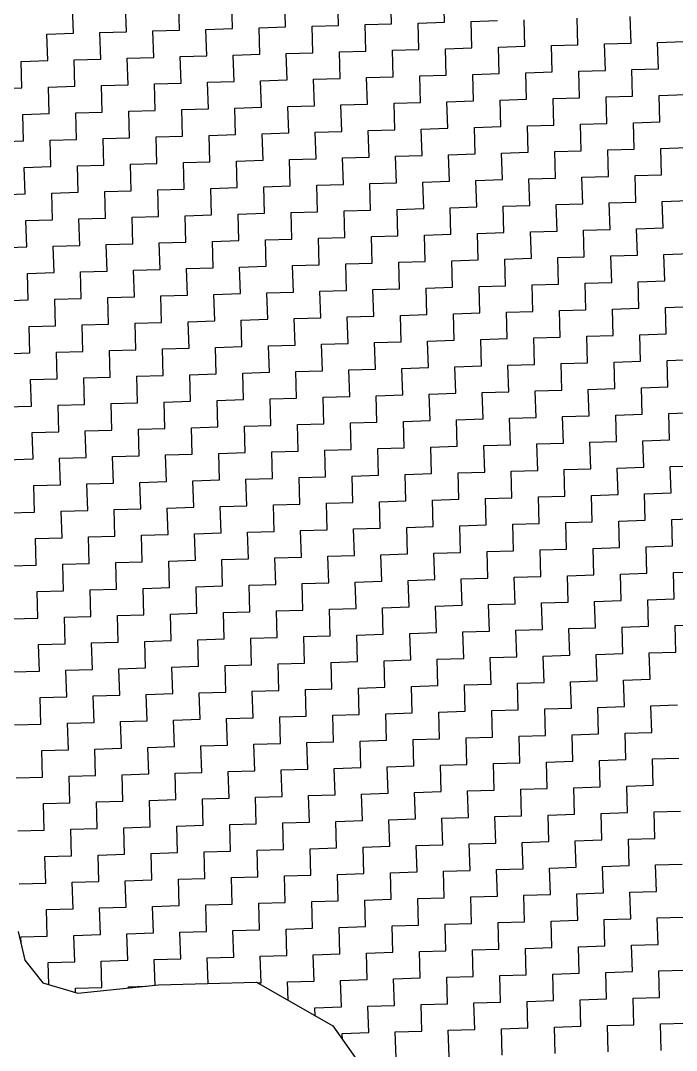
# Model space of a CAD drawing. Header units: metres. Extents: x 289662 to 290738, y 2016260 to 2018343.
# Drawn here: x 289812.1 to 289904.2, y 2016462.6 to 2016607.2 of the extents above; entities that cross this region are included whole.
import ezdxf

# ---------------------------------------------------------------- set-up
doc = ezdxf.new("R2010")
doc.units = ezdxf.units.M
doc.layers.add('POLY_HATCH', color=12, linetype='Continuous')

msp = doc.modelspace()

# ---------------------------------------------------------------- linework, layer by layer
at = {"layer": 'POLY_HATCH', "linetype": 'Continuous'}
for p, q in [((289841.86, 2016606.07), (289841.74, 2016609.8)), ((289849.3, 2016606.3), (289849.19, 2016610.02)), ((289856.75, 2016606.52), (289856.64, 2016610.24)), ((289864.19, 2016606.74), (289864.08, 2016610.46)), ((289871.64, 2016606.96), (289871.53, 2016610.69)), ((289819.52, 2016605.4), (289819.41, 2016609.13)), ((289826.97, 2016605.63), (289826.85, 2016609.35)), ((289834.41, 2016605.85), (289834.3, 2016609.57)), ((289867.91, 2016606.85), (289871.64, 2016606.96)), ((289868.03, 2016603.13), (289867.91, 2016606.85)), ((289875.36, 2016607.08), (289879.08, 2016607.19)), ((289875.47, 2016603.35), (289875.36, 2016607.08)), ((289882.92, 2016603.58), (289882.81, 2016607.3)), ((289890.36, 2016603.8), (289890.25, 2016607.52)), ((289897.81, 2016604.02), (289897.7, 2016607.75)), ((289815.8, 2016605.29), (289819.52, 2016605.4)), ((289823.24, 2016605.52), (289826.97, 2016605.63)), ((289823.35, 2016601.79), (289823.24, 2016605.52)), ((289830.69, 2016605.74), (289834.41, 2016605.85)), ((289830.8, 2016602.02), (289830.69, 2016605.74)), ((289838.13, 2016605.96), (289841.86, 2016606.07)), ((289838.24, 2016602.24), (289838.13, 2016605.96)), ((289845.58, 2016606.18), (289849.3, 2016606.3)), ((289845.69, 2016602.46), (289845.58, 2016606.18)), ((289853.02, 2016606.41), (289856.75, 2016606.52)), ((289853.14, 2016602.68), (289853.02, 2016606.41)), ((289860.47, 2016606.63), (289864.19, 2016606.74)), ((289860.58, 2016602.91), (289860.47, 2016606.63)), ((289815.91, 2016601.57), (289815.8, 2016605.29)), ((289894.08, 2016603.91), (289897.81, 2016604.02)), ((289901.53, 2016604.13), (289905.25, 2016604.25)), ((289901.64, 2016600.41), (289901.53, 2016604.13)), ((289849.41, 2016602.57), (289853.14, 2016602.68)), ((289849.52, 2016598.85), (289849.41, 2016602.57)), ((289856.86, 2016602.8), (289860.58, 2016602.91)), ((289856.97, 2016599.07), (289856.86, 2016602.8)), ((289864.3, 2016603.02), (289868.03, 2016603.13)), ((289864.41, 2016599.3), (289864.3, 2016603.02)), ((289871.75, 2016603.24), (289875.47, 2016603.35)), ((289871.86, 2016599.52), (289871.75, 2016603.24)), ((289879.19, 2016603.47), (289882.92, 2016603.58)), ((289879.31, 2016599.74), (289879.19, 2016603.47)), ((289886.64, 2016603.69), (289890.36, 2016603.8)), ((289886.75, 2016599.97), (289886.64, 2016603.69)), ((289894.2, 2016600.19), (289894.08, 2016603.91)), ((289812.19, 2016601.46), (289815.91, 2016601.57)), ((289812.3, 2016597.74), (289812.19, 2016601.46)), ((289819.63, 2016601.68), (289823.35, 2016601.79)), ((289819.74, 2016597.96), (289819.63, 2016601.68)), ((289827.08, 2016601.9), (289830.8, 2016602.02)), ((289827.19, 2016598.18), (289827.08, 2016601.9)), ((289834.52, 2016602.13), (289838.24, 2016602.24)), ((289834.63, 2016598.4), (289834.52, 2016602.13)), ((289841.97, 2016602.35), (289845.69, 2016602.46)), ((289842.08, 2016598.63), (289841.97, 2016602.35)), ((289875.58, 2016599.63), (289879.31, 2016599.74)), ((289875.69, 2016595.91), (289875.58, 2016599.63)), ((289883.03, 2016599.85), (289886.75, 2016599.97)), ((289883.14, 2016596.13), (289883.03, 2016599.85)), ((289890.47, 2016600.08), (289894.2, 2016600.19)), ((289890.59, 2016596.35), (289890.47, 2016600.08)), ((289897.92, 2016600.3), (289901.64, 2016600.41)), ((289898.03, 2016596.58), (289897.92, 2016600.3)), ((289823.47, 2016598.07), (289827.19, 2016598.18)), ((289830.91, 2016598.29), (289834.63, 2016598.4)), ((289831.02, 2016594.57), (289830.91, 2016598.29)), ((289838.36, 2016598.52), (289842.08, 2016598.63)), ((289838.47, 2016594.79), (289838.36, 2016598.52)), ((289845.8, 2016598.74), (289849.52, 2016598.85)), ((289845.91, 2016595.02), (289845.8, 2016598.74)), ((289853.25, 2016598.96), (289856.97, 2016599.07)), ((289853.36, 2016595.24), (289853.25, 2016598.96)), ((289860.69, 2016599.19), (289864.41, 2016599.3)), ((289860.8, 2016595.46), (289860.69, 2016599.19)), ((289868.14, 2016599.41), (289871.86, 2016599.52)), ((289868.25, 2016595.69), (289868.14, 2016599.41)), ((289808.57, 2016597.62), (289812.3, 2016597.74)), ((289816.02, 2016597.85), (289819.74, 2016597.96)), ((289816.13, 2016594.12), (289816.02, 2016597.85)), ((289823.58, 2016594.35), (289823.47, 2016598.07)), ((289901.75, 2016596.69), (289905.48, 2016596.8)), ((289857.08, 2016595.35), (289860.8, 2016595.46)), ((289857.19, 2016591.63), (289857.08, 2016595.35)), ((289864.53, 2016595.57), (289868.25, 2016595.69)), ((289864.64, 2016591.85), (289864.53, 2016595.57)), ((289871.97, 2016595.8), (289875.69, 2016595.91)), ((289872.08, 2016592.07), (289871.97, 2016595.8)), ((289879.42, 2016596.02), (289883.14, 2016596.13)), ((289879.53, 2016592.3), (289879.42, 2016596.02)), ((289886.86, 2016596.24), (289890.59, 2016596.35)), ((289886.97, 2016592.52), (289886.86, 2016596.24)), ((289894.31, 2016596.47), (289898.03, 2016596.58)), ((289894.42, 2016592.74), (289894.31, 2016596.47)), ((289901.86, 2016592.97), (289901.75, 2016596.69)), ((289812.41, 2016594.01), (289816.13, 2016594.12)), ((289812.52, 2016590.29), (289812.41, 2016594.01)), ((289819.85, 2016594.24), (289823.58, 2016594.35)), ((289819.97, 2016590.51), (289819.85, 2016594.24)), ((289827.3, 2016594.46), (289831.02, 2016594.57)), ((289827.41, 2016590.74), (289827.3, 2016594.46)), ((289834.74, 2016594.68), (289838.47, 2016594.79)), ((289834.86, 2016590.96), (289834.74, 2016594.68)), ((289842.19, 2016594.91), (289845.91, 2016595.02)), ((289842.3, 2016591.18), (289842.19, 2016594.91)), ((289849.64, 2016595.13), (289853.36, 2016595.24)), ((289849.75, 2016591.41), (289849.64, 2016595.13)), ((289883.25, 2016592.41), (289886.97, 2016592.52)), ((289883.36, 2016588.69), (289883.25, 2016592.41)), ((289890.7, 2016592.63), (289894.42, 2016592.74)), ((289890.81, 2016588.91), (289890.7, 2016592.63)), ((289898.14, 2016592.85), (289901.86, 2016592.97)), ((289898.25, 2016589.13), (289898.14, 2016592.85)), ((289831.13, 2016590.85), (289834.86, 2016590.96)), ((289838.58, 2016591.07), (289842.3, 2016591.18)), ((289838.69, 2016587.35), (289838.58, 2016591.07)), ((289846.02, 2016591.29), (289849.75, 2016591.41)), ((289846.14, 2016587.57), (289846.02, 2016591.29)), ((289853.47, 2016591.52), (289857.19, 2016591.63)), ((289853.58, 2016587.79), (289853.47, 2016591.52)), ((289860.92, 2016591.74), (289864.64, 2016591.85)), ((289861.03, 2016588.02), (289860.92, 2016591.74)), ((289868.36, 2016591.96), (289872.08, 2016592.07)), ((289868.47, 2016588.24), (289868.36, 2016591.96)), ((289875.81, 2016592.19), (289879.53, 2016592.3)), ((289875.92, 2016588.46), (289875.81, 2016592.19)), ((289808.8, 2016590.18), (289812.52, 2016590.29)), ((289816.24, 2016590.4), (289819.97, 2016590.51)), ((289816.35, 2016586.68), (289816.24, 2016590.4)), ((289823.69, 2016590.63), (289827.41, 2016590.74)), ((289823.8, 2016586.9), (289823.69, 2016590.63)), ((289831.25, 2016587.13), (289831.13, 2016590.85)), ((289857.3, 2016587.91), (289861.03, 2016588.02)), ((289864.75, 2016588.13), (289868.47, 2016588.24)), ((289864.86, 2016584.41), (289864.75, 2016588.13)), ((289872.19, 2016588.35), (289875.92, 2016588.46)), ((289872.31, 2016584.63), (289872.19, 2016588.35)), ((289879.64, 2016588.57), (289883.36, 2016588.69)), ((289879.75, 2016584.85), (289879.64, 2016588.57)), ((289887.09, 2016588.8), (289890.81, 2016588.91)), ((289887.2, 2016585.07), (289887.09, 2016588.8)), ((289894.53, 2016589.02), (289898.25, 2016589.13)), ((289894.64, 2016585.3), (289894.53, 2016589.02)), ((289901.98, 2016589.24), (289905.7, 2016589.35)), ((289902.09, 2016585.52), (289901.98, 2016589.24)), ((289812.63, 2016586.57), (289816.35, 2016586.68)), ((289812.74, 2016582.85), (289812.63, 2016586.57)), ((289820.08, 2016586.79), (289823.8, 2016586.9)), ((289820.19, 2016583.07), (289820.08, 2016586.79)), ((289827.52, 2016587.01), (289831.25, 2016587.13)), ((289827.63, 2016583.29), (289827.52, 2016587.01)), ((289834.97, 2016587.24), (289838.69, 2016587.35)), ((289835.08, 2016583.51), (289834.97, 2016587.24)), ((289842.41, 2016587.46), (289846.14, 2016587.57)), ((289842.52, 2016583.74), (289842.41, 2016587.46)), ((289849.86, 2016587.68), (289853.58, 2016587.79)), ((289849.97, 2016583.96), (289849.86, 2016587.68)), ((289857.42, 2016584.18), (289857.3, 2016587.91)), ((289890.92, 2016585.19), (289894.64, 2016585.3)), ((289891.03, 2016581.46), (289890.92, 2016585.19)), ((289898.37, 2016585.41), (289902.09, 2016585.52)), ((289898.48, 2016581.69), (289898.37, 2016585.41)), ((289838.8, 2016583.63), (289842.52, 2016583.74)), ((289846.25, 2016583.85), (289849.97, 2016583.96)), ((289846.36, 2016580.13), (289846.25, 2016583.85)), ((289853.69, 2016584.07), (289857.42, 2016584.18)), ((289853.8, 2016580.35), (289853.69, 2016584.07)), ((289861.14, 2016584.29), (289864.86, 2016584.41)), ((289861.25, 2016580.57), (289861.14, 2016584.29)), ((289868.58, 2016584.52), (289872.31, 2016584.63)), ((289868.7, 2016580.79), (289868.58, 2016584.52)), ((289876.03, 2016584.74), (289879.75, 2016584.85)), ((289876.14, 2016581.02), (289876.03, 2016584.74)), ((289883.47, 2016584.96), (289887.2, 2016585.07)), ((289883.59, 2016581.24), (289883.47, 2016584.96)), ((289809.02, 2016582.73), (289812.74, 2016582.85)), ((289816.47, 2016582.96), (289820.19, 2016583.07)), ((289816.58, 2016579.23), (289816.47, 2016582.96)), ((289823.91, 2016583.18), (289827.63, 2016583.29)), ((289824.02, 2016579.46), (289823.91, 2016583.18)), ((289831.36, 2016583.4), (289835.08, 2016583.51)), ((289831.47, 2016579.68), (289831.36, 2016583.4)), ((289838.91, 2016579.9), (289838.8, 2016583.63)), ((289864.97, 2016580.68), (289868.7, 2016580.79)), ((289872.42, 2016580.91), (289876.14, 2016581.02)), ((289872.53, 2016577.18), (289872.42, 2016580.91)), ((289879.86, 2016581.13), (289883.59, 2016581.24)), ((289879.97, 2016577.41), (289879.86, 2016581.13)), ((289887.31, 2016581.35), (289891.03, 2016581.46)), ((289887.42, 2016577.63), (289887.31, 2016581.35)), ((289894.75, 2016581.58), (289898.48, 2016581.69)), ((289894.87, 2016577.85), (289894.75, 2016581.58)), ((289902.2, 2016581.8), (289905.92, 2016581.91)), ((289902.31, 2016578.08), (289902.2, 2016581.8)), ((289820.3, 2016579.35), (289824.02, 2016579.46)), ((289820.41, 2016575.62), (289820.3, 2016579.35)), ((289827.75, 2016579.57), (289831.47, 2016579.68)), ((289827.86, 2016575.85), (289827.75, 2016579.57)), ((289835.19, 2016579.79), (289838.91, 2016579.9)), ((289835.3, 2016576.07), (289835.19, 2016579.79)), ((289842.64, 2016580.01), (289846.36, 2016580.13)), ((289842.75, 2016576.29), (289842.64, 2016580.01)), ((289850.08, 2016580.24), (289853.8, 2016580.35)), ((289850.19, 2016576.51), (289850.08, 2016580.24)), ((289857.53, 2016580.46), (289861.25, 2016580.57)), ((289857.64, 2016576.74), (289857.53, 2016580.46)), ((289865.08, 2016576.96), (289864.97, 2016580.68)), ((289812.85, 2016579.12), (289816.58, 2016579.23)), ((289812.97, 2016575.4), (289812.85, 2016579.12)), ((289898.59, 2016577.96), (289902.31, 2016578.08)), ((289898.7, 2016574.24), (289898.59, 2016577.96)), ((289846.47, 2016576.4), (289850.19, 2016576.51)), ((289853.92, 2016576.63), (289857.64, 2016576.74)), ((289854.03, 2016572.9), (289853.92, 2016576.63)), ((289861.36, 2016576.85), (289865.08, 2016576.96)), ((289861.47, 2016573.13), (289861.36, 2016576.85)), ((289868.81, 2016577.07), (289872.53, 2016577.18)), ((289868.92, 2016573.35), (289868.81, 2016577.07)), ((289876.25, 2016577.29), (289879.97, 2016577.41)), ((289876.36, 2016573.57), (289876.25, 2016577.29)), ((289883.7, 2016577.52), (289887.42, 2016577.63)), ((289883.81, 2016573.8), (289883.7, 2016577.52)), ((289891.14, 2016577.74), (289894.87, 2016577.85)), ((289891.25, 2016574.02), (289891.14, 2016577.74)), ((289809.24, 2016575.29), (289812.97, 2016575.4)), ((289816.69, 2016575.51), (289820.41, 2016575.62)), ((289816.8, 2016571.79), (289816.69, 2016575.51)), ((289824.13, 2016575.73), (289827.86, 2016575.85)), ((289824.25, 2016572.01), (289824.13, 2016575.73)), ((289831.58, 2016575.96), (289835.3, 2016576.07)), ((289831.69, 2016572.23), (289831.58, 2016575.96)), ((289839.03, 2016576.18), (289842.75, 2016576.29)), ((289839.14, 2016572.46), (289839.03, 2016576.18)), ((289846.58, 2016572.68), (289846.47, 2016576.4)), ((289872.64, 2016573.46), (289876.36, 2016573.57)), ((289880.09, 2016573.68), (289883.81, 2016573.8)), ((289880.2, 2016569.96), (289880.09, 2016573.68)), ((289887.53, 2016573.91), (289891.25, 2016574.02)), ((289887.64, 2016570.18), (289887.53, 2016573.91)), ((289894.98, 2016574.13), (289898.7, 2016574.24)), ((289895.09, 2016570.41), (289894.98, 2016574.13)), ((289902.42, 2016574.35), (289906.14, 2016574.46)), ((289902.53, 2016570.63), (289902.42, 2016574.35)), ((289827.97, 2016572.12), (289831.69, 2016572.23)), ((289828.08, 2016568.4), (289827.97, 2016572.12)), ((289835.41, 2016572.35), (289839.14, 2016572.46)), ((289835.53, 2016568.62), (289835.41, 2016572.35)), ((289842.86, 2016572.57), (289846.58, 2016572.68)), ((289842.97, 2016568.85), (289842.86, 2016572.57)), ((289850.3, 2016572.79), (289854.03, 2016572.9)), ((289850.42, 2016569.07), (289850.3, 2016572.79)), ((289857.75, 2016573.01), (289861.47, 2016573.13)), ((289857.86, 2016569.29), (289857.75, 2016573.01)), ((289865.2, 2016573.24), (289868.92, 2016573.35)), ((289865.31, 2016569.52), (289865.2, 2016573.24)), ((289872.75, 2016569.74), (289872.64, 2016573.46)), ((289813.08, 2016571.68), (289816.8, 2016571.79)), ((289813.19, 2016567.95), (289813.08, 2016571.68)), ((289820.52, 2016571.9), (289824.25, 2016572.01)), ((289820.63, 2016568.18), (289820.52, 2016571.9)), ((289854.14, 2016569.18), (289857.86, 2016569.29)), ((289861.58, 2016569.4), (289865.31, 2016569.52)), ((289861.7, 2016565.68), (289861.58, 2016569.4)), ((289869.03, 2016569.63), (289872.75, 2016569.74)), ((289869.14, 2016565.9), (289869.03, 2016569.63)), ((289876.47, 2016569.85), (289880.2, 2016569.96)), ((289876.59, 2016566.13), (289876.47, 2016569.85)), ((289883.92, 2016570.07), (289887.64, 2016570.18)), ((289884.03, 2016566.35), (289883.92, 2016570.07)), ((289891.37, 2016570.3), (289895.09, 2016570.41)), ((289891.48, 2016566.57), (289891.37, 2016570.3)), ((289898.81, 2016570.52), (289902.53, 2016570.63)), ((289898.92, 2016566.8), (289898.81, 2016570.52)), ((289809.47, 2016567.84), (289813.19, 2016567.95)), ((289816.91, 2016568.07), (289820.63, 2016568.18)), ((289817.02, 2016564.34), (289816.91, 2016568.07)), ((289824.36, 2016568.29), (289828.08, 2016568.4)), ((289824.47, 2016564.57), (289824.36, 2016568.29)), ((289831.8, 2016568.51), (289835.53, 2016568.62)), ((289831.91, 2016564.79), (289831.8, 2016568.51)), ((289839.25, 2016568.73), (289842.97, 2016568.85)), ((289839.36, 2016565.01), (289839.25, 2016568.73)), ((289846.69, 2016568.96), (289850.42, 2016569.07)), ((289846.8, 2016565.24), (289846.69, 2016568.96)), ((289854.25, 2016565.46), (289854.14, 2016569.18)), ((289880.31, 2016566.24), (289884.03, 2016566.35)), ((289887.75, 2016566.46), (289891.48, 2016566.57)), ((289887.87, 2016562.74), (289887.75, 2016566.46)), ((289895.2, 2016566.68), (289898.92, 2016566.8)), ((289895.31, 2016562.96), (289895.2, 2016566.68)), ((289902.65, 2016566.91), (289906.37, 2016567.02)), ((289902.76, 2016563.18), (289902.65, 2016566.91)), ((289835.64, 2016564.9), (289839.36, 2016565.01)), ((289835.75, 2016561.18), (289835.64, 2016564.9)), ((289843.08, 2016565.12), (289846.8, 2016565.24)), ((289843.19, 2016561.4), (289843.08, 2016565.12)), ((289850.53, 2016565.35), (289854.25, 2016565.46)), ((289850.64, 2016561.62), (289850.53, 2016565.35)), ((289857.97, 2016565.57), (289861.7, 2016565.68)), ((289858.08, 2016561.85), (289857.97, 2016565.57)), ((289865.42, 2016565.79), (289869.14, 2016565.9)), ((289865.53, 2016562.07), (289865.42, 2016565.79)), ((289872.86, 2016566.02), (289876.59, 2016566.13)), ((289872.98, 2016562.29), (289872.86, 2016566.02)), ((289880.42, 2016562.52), (289880.31, 2016566.24)), ((289813.3, 2016564.23), (289817.02, 2016564.34)), ((289813.41, 2016560.51), (289813.3, 2016564.23)), ((289820.75, 2016564.45), (289824.47, 2016564.57)), ((289820.86, 2016560.73), (289820.75, 2016564.45)), ((289828.19, 2016564.68), (289831.91, 2016564.79)), ((289828.3, 2016560.95), (289828.19, 2016564.68)), ((289861.81, 2016561.96), (289865.53, 2016562.07)), ((289869.25, 2016562.18), (289872.98, 2016562.29)), ((289869.36, 2016558.46), (289869.25, 2016562.18)), ((289876.7, 2016562.4), (289880.42, 2016562.52)), ((289876.81, 2016558.68), (289876.7, 2016562.4)), ((289884.14, 2016562.63), (289887.87, 2016562.74)), ((289884.25, 2016558.9), (289884.14, 2016562.63)), ((289891.59, 2016562.85), (289895.31, 2016562.96)), ((289891.7, 2016559.13), (289891.59, 2016562.85)), ((289899.03, 2016563.07), (289902.76, 2016563.18)), ((289899.15, 2016559.35), (289899.03, 2016563.07)), ((289817.13, 2016560.62), (289820.86, 2016560.73)), ((289817.25, 2016556.9), (289817.13, 2016560.62)), ((289824.58, 2016560.84), (289828.3, 2016560.95)), ((289824.69, 2016557.12), (289824.58, 2016560.84)), ((289832.03, 2016561.07), (289835.75, 2016561.18)), ((289832.14, 2016557.34), (289832.03, 2016561.07)), ((289839.47, 2016561.29), (289843.19, 2016561.4)), ((289839.58, 2016557.57), (289839.47, 2016561.29)), ((289846.92, 2016561.51), (289850.64, 2016561.62)), ((289847.03, 2016557.79), (289846.92, 2016561.51)), ((289854.36, 2016561.74), (289858.08, 2016561.85)), ((289854.47, 2016558.01), (289854.36, 2016561.74)), ((289861.92, 2016558.24), (289861.81, 2016561.96)), ((289809.69, 2016560.4), (289813.41, 2016560.51)), ((289887.98, 2016559.02), (289891.7, 2016559.13)), ((289895.42, 2016559.24), (289899.15, 2016559.35)), ((289895.53, 2016555.52), (289895.42, 2016559.24)), ((289902.87, 2016559.46), (289906.59, 2016559.57)), ((289902.98, 2016555.74), (289902.87, 2016559.46)), ((289843.31, 2016557.68), (289847.03, 2016557.79)), ((289843.42, 2016553.96), (289843.31, 2016557.68)), ((289850.75, 2016557.9), (289854.47, 2016558.01)), ((289850.86, 2016554.18), (289850.75, 2016557.9)), ((289858.2, 2016558.12), (289861.92, 2016558.24)), ((289858.31, 2016554.4), (289858.2, 2016558.12)), ((289865.64, 2016558.35), (289869.36, 2016558.46)), ((289865.75, 2016554.62), (289865.64, 2016558.35)), ((289873.09, 2016558.57), (289876.81, 2016558.68)), ((289873.2, 2016554.85), (289873.09, 2016558.57)), ((289880.53, 2016558.79), (289884.25, 2016558.9)), ((289880.64, 2016555.07), (289880.53, 2016558.79)), ((289888.09, 2016555.29), (289887.98, 2016559.02)), ((289813.52, 2016556.79), (289817.25, 2016556.9)), ((289813.64, 2016553.06), (289813.52, 2016556.79)), ((289820.97, 2016557.01), (289824.69, 2016557.12)), ((289821.08, 2016553.29), (289820.97, 2016557.01)), ((289828.41, 2016557.23), (289832.14, 2016557.34)), ((289828.53, 2016553.51), (289828.41, 2016557.23)), ((289835.86, 2016557.46), (289839.58, 2016557.57)), ((289835.97, 2016553.73), (289835.86, 2016557.46)), ((289869.48, 2016554.74), (289873.2, 2016554.85)), ((289876.92, 2016554.96), (289880.64, 2016555.07)), ((289877.03, 2016551.24), (289876.92, 2016554.96)), ((289884.37, 2016555.18), (289888.09, 2016555.29)), ((289884.48, 2016551.46), (289884.37, 2016555.18)), ((289891.81, 2016555.4), (289895.53, 2016555.52)), ((289891.92, 2016551.68), (289891.81, 2016555.4)), ((289899.26, 2016555.63), (289902.98, 2016555.74)), ((289899.37, 2016551.91), (289899.26, 2016555.63)), ((289824.8, 2016553.4), (289828.53, 2016553.51)), ((289824.91, 2016549.68), (289824.8, 2016553.4)), ((289832.25, 2016553.62), (289835.97, 2016553.73)), ((289832.36, 2016549.9), (289832.25, 2016553.62)), ((289839.69, 2016553.84), (289843.42, 2016553.96)), ((289839.81, 2016550.12), (289839.69, 2016553.84)), ((289847.14, 2016554.07), (289850.86, 2016554.18)), ((289847.25, 2016550.34), (289847.14, 2016554.07)), ((289854.58, 2016554.29), (289858.31, 2016554.4)), ((289854.7, 2016550.57), (289854.58, 2016554.29)), ((289862.03, 2016554.51), (289865.75, 2016554.62)), ((289862.14, 2016550.79), (289862.03, 2016554.51)), ((289869.59, 2016551.01), (289869.48, 2016554.74)), ((289809.91, 2016552.95), (289813.64, 2016553.06)), ((289817.36, 2016553.18), (289821.08, 2016553.29)), ((289817.47, 2016549.45), (289817.36, 2016553.18)), ((289895.65, 2016551.79), (289899.37, 2016551.91)), ((289903.09, 2016552.02), (289906.81, 2016552.13)), ((289903.2, 2016548.29), (289903.09, 2016552.02)), ((289850.97, 2016550.46), (289854.7, 2016550.57)), ((289851.08, 2016546.73), (289850.97, 2016550.46)), ((289858.42, 2016550.68), (289862.14, 2016550.79)), ((289858.53, 2016546.96), (289858.42, 2016550.68)), ((289865.86, 2016550.9), (289869.59, 2016551.01)), ((289865.98, 2016547.18), (289865.86, 2016550.9)), ((289873.31, 2016551.12), (289877.03, 2016551.24)), ((289873.42, 2016547.4), (289873.31, 2016551.12)), ((289880.75, 2016551.35), (289884.48, 2016551.46)), ((289880.87, 2016547.62), (289880.75, 2016551.35)), ((289888.2, 2016551.57), (289891.92, 2016551.68)), ((289888.31, 2016547.85), (289888.2, 2016551.57)), ((289895.76, 2016548.07), (289895.65, 2016551.79)), ((289813.75, 2016549.34), (289817.47, 2016549.45)), ((289813.86, 2016545.62), (289813.75, 2016549.34)), ((289821.19, 2016549.56), (289824.91, 2016549.68)), ((289821.3, 2016545.84), (289821.19, 2016549.56)), ((289828.64, 2016549.79), (289832.36, 2016549.9)), ((289828.75, 2016546.06), (289828.64, 2016549.79)), ((289836.08, 2016550.01), (289839.81, 2016550.12)), ((289836.19, 2016546.29), (289836.08, 2016550.01)), ((289843.53, 2016550.23), (289847.25, 2016550.34)), ((289843.64, 2016546.51), (289843.53, 2016550.23)), ((289877.14, 2016547.51), (289880.87, 2016547.62)), ((289884.59, 2016547.74), (289888.31, 2016547.85)), ((289884.7, 2016544.01), (289884.59, 2016547.74)), ((289892.03, 2016547.96), (289895.76, 2016548.07)), ((289892.15, 2016544.24), (289892.03, 2016547.96)), ((289899.48, 2016548.18), (289903.2, 2016548.29)), ((289899.59, 2016544.46), (289899.48, 2016548.18)), ((289832.47, 2016546.18), (289836.19, 2016546.29)), ((289832.58, 2016542.45), (289832.47, 2016546.18)), ((289839.92, 2016546.4), (289843.64, 2016546.51)), ((289840.03, 2016542.68), (289839.92, 2016546.4)), ((289847.36, 2016546.62), (289851.08, 2016546.73)), ((289847.47, 2016542.9), (289847.36, 2016546.62)), ((289854.81, 2016546.84), (289858.53, 2016546.96)), ((289854.92, 2016543.12), (289854.81, 2016546.84)), ((289862.25, 2016547.07), (289865.98, 2016547.18)), ((289862.36, 2016543.34), (289862.25, 2016547.07)), ((289869.7, 2016547.29), (289873.42, 2016547.4)), ((289869.81, 2016543.57), (289869.7, 2016547.29)), ((289877.26, 2016543.79), (289877.14, 2016547.51)), ((289810.14, 2016545.51), (289813.86, 2016545.62)), ((289817.58, 2016545.73), (289821.3, 2016545.84)), ((289817.69, 2016542.01), (289817.58, 2016545.73)), ((289825.03, 2016545.95), (289828.75, 2016546.06)), ((289825.14, 2016542.23), (289825.03, 2016545.95)), ((289903.31, 2016544.57), (289907.04, 2016544.68)), ((289858.64, 2016543.23), (289862.36, 2016543.34)), ((289858.75, 2016539.51), (289858.64, 2016543.23)), ((289866.09, 2016543.46), (289869.81, 2016543.57)), ((289866.2, 2016539.73), (289866.09, 2016543.46)), ((289873.53, 2016543.68), (289877.26, 2016543.79)), ((289873.64, 2016539.96), (289873.53, 2016543.68)), ((289880.98, 2016543.9), (289884.7, 2016544.01)), ((289881.09, 2016540.18), (289880.98, 2016543.9)), ((289888.42, 2016544.13), (289892.15, 2016544.24)), ((289888.53, 2016540.4), (289888.42, 2016544.13)), ((289895.87, 2016544.35), (289899.59, 2016544.46)), ((289895.98, 2016540.63), (289895.87, 2016544.35)), ((289903.43, 2016540.85), (289903.31, 2016544.57)), ((289813.97, 2016541.9), (289817.69, 2016542.01)), ((289814.08, 2016538.17), (289813.97, 2016541.9)), ((289821.41, 2016542.12), (289825.14, 2016542.23)), ((289821.53, 2016538.4), (289821.41, 2016542.12)), ((289828.86, 2016542.34), (289832.58, 2016542.45)), ((289828.97, 2016538.62), (289828.86, 2016542.34)), ((289836.31, 2016542.56), (289840.03, 2016542.68)), ((289836.42, 2016538.84), (289836.31, 2016542.56)), ((289843.75, 2016542.79), (289847.47, 2016542.9)), ((289843.86, 2016539.06), (289843.75, 2016542.79)), ((289851.2, 2016543.01), (289854.92, 2016543.12)), ((289851.31, 2016539.29), (289851.2, 2016543.01)), ((289884.81, 2016540.29), (289888.53, 2016540.4)), ((289884.92, 2016536.57), (289884.81, 2016540.29)), ((289892.26, 2016540.51), (289895.98, 2016540.63)), ((289892.37, 2016536.79), (289892.26, 2016540.51)), ((289899.7, 2016540.74), (289903.43, 2016540.85)), ((289899.81, 2016537.01), (289899.7, 2016540.74)), ((289832.69, 2016538.73), (289836.42, 2016538.84)), ((289840.14, 2016538.95), (289843.86, 2016539.06)), ((289840.25, 2016535.23), (289840.14, 2016538.95)), ((289847.59, 2016539.18), (289851.31, 2016539.29)), ((289847.7, 2016535.45), (289847.59, 2016539.18)), ((289855.03, 2016539.4), (289858.75, 2016539.51)), ((289855.14, 2016535.68), (289855.03, 2016539.4)), ((289862.48, 2016539.62), (289866.2, 2016539.73)), ((289862.59, 2016535.9), (289862.48, 2016539.62)), ((289869.92, 2016539.85), (289873.64, 2016539.96)), ((289870.03, 2016536.12), (289869.92, 2016539.85)), ((289877.37, 2016540.07), (289881.09, 2016540.18)), ((289877.48, 2016536.35), (289877.37, 2016540.07)), ((289810.36, 2016538.06), (289814.08, 2016538.17)), ((289817.8, 2016538.28), (289821.53, 2016538.4)), ((289817.92, 2016534.56), (289817.8, 2016538.28)), ((289825.25, 2016538.51), (289828.97, 2016538.62)), ((289825.36, 2016534.78), (289825.25, 2016538.51)), ((289832.81, 2016535.01), (289832.69, 2016538.73)), ((289866.31, 2016536.01), (289870.03, 2016536.12)), ((289866.42, 2016532.29), (289866.31, 2016536.01)), ((289873.76, 2016536.23), (289877.48, 2016536.35)), ((289873.87, 2016532.51), (289873.76, 2016536.23)), ((289881.2, 2016536.46), (289884.92, 2016536.57)), ((289881.31, 2016532.73), (289881.2, 2016536.46)), ((289888.65, 2016536.68), (289892.37, 2016536.79)), ((289888.76, 2016532.96), (289888.65, 2016536.68)), ((289896.09, 2016536.9), (289899.81, 2016537.01)), ((289896.2, 2016533.18), (289896.09, 2016536.9)), ((289903.54, 2016537.13), (289907.26, 2016537.24)), ((289903.65, 2016533.4), (289903.54, 2016537.13)), ((289814.19, 2016534.45), (289817.92, 2016534.56)), ((289821.64, 2016534.67), (289825.36, 2016534.78)), ((289821.75, 2016530.95), (289821.64, 2016534.67)), ((289829.08, 2016534.9), (289832.81, 2016535.01)), ((289829.19, 2016531.17), (289829.08, 2016534.9)), ((289836.53, 2016535.12), (289840.25, 2016535.23)), ((289836.64, 2016531.4), (289836.53, 2016535.12)), ((289843.97, 2016535.34), (289847.7, 2016535.45)), ((289844.09, 2016531.62), (289843.97, 2016535.34)), ((289851.42, 2016535.57), (289855.14, 2016535.68)), ((289851.53, 2016531.84), (289851.42, 2016535.57)), ((289858.86, 2016535.79), (289862.59, 2016535.9)), ((289858.98, 2016532.07), (289858.86, 2016535.79)), ((289814.3, 2016530.73), (289814.19, 2016534.45)), ((289892.48, 2016533.07), (289896.2, 2016533.18)), ((289892.59, 2016529.35), (289892.48, 2016533.07)), ((289899.93, 2016533.29), (289903.65, 2016533.4)), ((289900.04, 2016529.57), (289899.93, 2016533.29)), ((289840.36, 2016531.51), (289844.09, 2016531.62)), ((289847.81, 2016531.73), (289851.53, 2016531.84)), ((289847.92, 2016528.01), (289847.81, 2016531.73)), ((289855.25, 2016531.95), (289858.98, 2016532.07)), ((289855.36, 2016528.23), (289855.25, 2016531.95)), ((289862.7, 2016532.18), (289866.42, 2016532.29)), ((289862.81, 2016528.45), (289862.7, 2016532.18)), ((289870.14, 2016532.4), (289873.87, 2016532.51)), ((289870.26, 2016528.68), (289870.14, 2016532.4)), ((289877.59, 2016532.62), (289881.31, 2016532.73)), ((289877.7, 2016528.9), (289877.59, 2016532.62)), ((289885.03, 2016532.85), (289888.76, 2016532.96)), ((289885.15, 2016529.12), (289885.03, 2016532.85)), ((289810.58, 2016530.62), (289814.3, 2016530.73)), ((289818.03, 2016530.84), (289821.75, 2016530.95)), ((289818.14, 2016527.12), (289818.03, 2016530.84)), ((289825.47, 2016531.06), (289829.19, 2016531.17)), ((289825.58, 2016527.34), (289825.47, 2016531.06)), ((289832.92, 2016531.28), (289836.64, 2016531.4)), ((289833.03, 2016527.56), (289832.92, 2016531.28)), ((289840.47, 2016527.79), (289840.36, 2016531.51)), ((289873.98, 2016528.79), (289877.7, 2016528.9)), ((289874.09, 2016525.07), (289873.98, 2016528.79)), ((289881.42, 2016529.01), (289885.15, 2016529.12)), ((289881.54, 2016525.29), (289881.42, 2016529.01)), ((289888.87, 2016529.23), (289892.59, 2016529.35)), ((289888.98, 2016525.51), (289888.87, 2016529.23)), ((289896.31, 2016529.46), (289900.04, 2016529.57)), ((289896.43, 2016525.73), (289896.31, 2016529.46)), ((289903.76, 2016529.68), (289907.48, 2016529.79)), ((289903.87, 2016525.96), (289903.76, 2016529.68)), ((289821.86, 2016527.23), (289825.58, 2016527.34)), ((289829.31, 2016527.45), (289833.03, 2016527.56)), ((289829.42, 2016523.73), (289829.31, 2016527.45)), ((289836.75, 2016527.67), (289840.47, 2016527.79)), ((289836.86, 2016523.95), (289836.75, 2016527.67)), ((289844.2, 2016527.9), (289847.92, 2016528.01)), ((289844.31, 2016524.17), (289844.2, 2016527.9)), ((289851.64, 2016528.12), (289855.36, 2016528.23)), ((289851.75, 2016524.4), (289851.64, 2016528.12)), ((289859.09, 2016528.34), (289862.81, 2016528.45)), ((289859.2, 2016524.62), (289859.09, 2016528.34)), ((289866.53, 2016528.57), (289870.26, 2016528.68)), ((289866.64, 2016524.84), (289866.53, 2016528.57)), ((289814.42, 2016527), (289818.14, 2016527.12)), ((289814.53, 2016523.28), (289814.42, 2016527)), ((289821.97, 2016523.51), (289821.86, 2016527.23)), ((289900.15, 2016525.85), (289903.87, 2016525.96)), ((289900.26, 2016522.12), (289900.15, 2016525.85)), ((289848.03, 2016524.29), (289851.75, 2016524.4)), ((289855.48, 2016524.51), (289859.2, 2016524.62)), ((289855.59, 2016520.79), (289855.48, 2016524.51)), ((289862.92, 2016524.73), (289866.64, 2016524.84)), ((289863.03, 2016521.01), (289862.92, 2016524.73)), ((289870.37, 2016524.95), (289874.09, 2016525.07)), ((289870.48, 2016521.23), (289870.37, 2016524.95)), ((289877.81, 2016525.18), (289881.54, 2016525.29)), ((289877.92, 2016521.45), (289877.81, 2016525.18)), ((289885.26, 2016525.4), (289888.98, 2016525.51)), ((289885.37, 2016521.68), (289885.26, 2016525.4)), ((289892.7, 2016525.62), (289896.43, 2016525.73)), ((289892.81, 2016521.9), (289892.7, 2016525.62)), ((289810.8, 2016523.17), (289814.53, 2016523.28)), ((289818.25, 2016523.39), (289821.97, 2016523.51)), ((289818.36, 2016519.67), (289818.25, 2016523.39)), ((289825.69, 2016523.62), (289829.42, 2016523.73)), ((289825.81, 2016519.89), (289825.69, 2016523.62)), ((289833.14, 2016523.84), (289836.86, 2016523.95)), ((289833.25, 2016520.12), (289833.14, 2016523.84)), ((289840.59, 2016524.06), (289844.31, 2016524.17)), ((289840.7, 2016520.34), (289840.59, 2016524.06)), ((289848.14, 2016520.56), (289848.03, 2016524.29)), ((289881.65, 2016521.57), (289885.37, 2016521.68)), ((289881.76, 2016517.84), (289881.65, 2016521.57)), ((289889.09, 2016521.79), (289892.81, 2016521.9)), ((289889.2, 2016518.07), (289889.09, 2016521.79)), ((289896.54, 2016522.01), (289900.26, 2016522.12)), ((289896.65, 2016518.29), (289896.54, 2016522.01)), ((289903.98, 2016522.23), (289907.71, 2016522.35)), ((289904.09, 2016518.51), (289903.98, 2016522.23)), ((289829.53, 2016520.01), (289833.25, 2016520.12)), ((289836.97, 2016520.23), (289840.7, 2016520.34)), ((289837.09, 2016516.51), (289836.97, 2016520.23)), ((289844.42, 2016520.45), (289848.14, 2016520.56)), ((289844.53, 2016516.73), (289844.42, 2016520.45)), ((289851.87, 2016520.67), (289855.59, 2016520.79)), ((289851.98, 2016516.95), (289851.87, 2016520.67)), ((289859.31, 2016520.9), (289863.03, 2016521.01)), ((289859.42, 2016517.17), (289859.31, 2016520.9)), ((289866.76, 2016521.12), (289870.48, 2016521.23)), ((289866.87, 2016517.4), (289866.76, 2016521.12)), ((289874.2, 2016521.34), (289877.92, 2016521.45)), ((289874.31, 2016517.62), (289874.2, 2016521.34)), ((289814.64, 2016519.56), (289818.36, 2016519.67)), ((289814.75, 2016515.84), (289814.64, 2016519.56)), ((289822.08, 2016519.78), (289825.81, 2016519.89)), ((289822.2, 2016516.06), (289822.08, 2016519.78)), ((289829.64, 2016516.28), (289829.53, 2016520.01)), ((289855.7, 2016517.06), (289859.42, 2016517.17)), ((289863.14, 2016517.29), (289866.87, 2016517.4)), ((289863.26, 2016513.56), (289863.14, 2016517.29)), ((289870.59, 2016517.51), (289874.31, 2016517.62)), ((289870.7, 2016513.79), (289870.59, 2016517.51)), ((289878.04, 2016517.73), (289881.76, 2016517.84)), ((289878.15, 2016514.01), (289878.04, 2016517.73)), ((289885.48, 2016517.95), (289889.2, 2016518.07)), ((289885.59, 2016514.23), (289885.48, 2016517.95)), ((289892.93, 2016518.18), (289896.65, 2016518.29)), ((289893.04, 2016514.46), (289892.93, 2016518.18)), ((289900.37, 2016518.4), (289904.09, 2016518.51)), ((289900.48, 2016514.68), (289900.37, 2016518.4)), ((289811.03, 2016515.73), (289814.75, 2016515.84)), ((289818.47, 2016515.95), (289822.2, 2016516.06)), ((289818.58, 2016512.23), (289818.47, 2016515.95)), ((289825.92, 2016516.17), (289829.64, 2016516.28)), ((289826.03, 2016512.45), (289825.92, 2016516.17)), ((289833.36, 2016516.39), (289837.09, 2016516.51)), ((289833.47, 2016512.67), (289833.36, 2016516.39)), ((289840.81, 2016516.62), (289844.53, 2016516.73)), ((289840.92, 2016512.89), (289840.81, 2016516.62)), ((289848.25, 2016516.84), (289851.98, 2016516.95)), ((289848.37, 2016513.12), (289848.25, 2016516.84)), ((289855.81, 2016513.34), (289855.7, 2016517.06)), ((289889.32, 2016514.34), (289893.04, 2016514.46)), ((289889.43, 2016510.62), (289889.32, 2016514.34)), ((289896.76, 2016514.57), (289900.48, 2016514.68)), ((289896.87, 2016510.84), (289896.76, 2016514.57)), ((289837.2, 2016512.78), (289840.92, 2016512.89)), ((289844.64, 2016513.01), (289848.37, 2016513.12)), ((289844.75, 2016509.28), (289844.64, 2016513.01)), ((289852.09, 2016513.23), (289855.81, 2016513.34)), ((289852.2, 2016509.51), (289852.09, 2016513.23)), ((289859.53, 2016513.45), (289863.26, 2016513.56)), ((289859.65, 2016509.73), (289859.53, 2016513.45)), ((289866.98, 2016513.67), (289870.7, 2016513.79)), ((289867.09, 2016509.95), (289866.98, 2016513.67)), ((289874.42, 2016513.9), (289878.15, 2016514.01)), ((289874.54, 2016510.18), (289874.42, 2016513.9)), ((289881.87, 2016514.12), (289885.59, 2016514.23)), ((289881.98, 2016510.4), (289881.87, 2016514.12)), ((289814.86, 2016512.11), (289818.58, 2016512.23)), ((289814.97, 2016508.39), (289814.86, 2016512.11)), ((289822.31, 2016512.34), (289826.03, 2016512.45)), ((289822.42, 2016508.61), (289822.31, 2016512.34)), ((289829.75, 2016512.56), (289833.47, 2016512.67)), ((289829.86, 2016508.84), (289829.75, 2016512.56)), ((289837.31, 2016509.06), (289837.2, 2016512.78)), ((289863.37, 2016509.84), (289867.09, 2016509.95)), ((289870.81, 2016510.06), (289874.54, 2016510.18)), ((289870.92, 2016506.34), (289870.81, 2016510.06)), ((289878.26, 2016510.29), (289881.98, 2016510.4)), ((289878.37, 2016506.56), (289878.26, 2016510.29)), ((289885.7, 2016510.51), (289889.43, 2016510.62)), ((289885.82, 2016506.79), (289885.7, 2016510.51)), ((289893.15, 2016510.73), (289896.87, 2016510.84)), ((289893.26, 2016507.01), (289893.15, 2016510.73)), ((289900.59, 2016510.96), (289904.32, 2016511.07)), ((289900.71, 2016507.23), (289900.59, 2016510.96)), ((289818.7, 2016508.5), (289822.42, 2016508.61)), ((289818.81, 2016504.78), (289818.7, 2016508.5)), ((289826.14, 2016508.73), (289829.86, 2016508.84)), ((289826.25, 2016505), (289826.14, 2016508.73)), ((289833.59, 2016508.95), (289837.31, 2016509.06)), ((289833.7, 2016505.23), (289833.59, 2016508.95)), ((289841.03, 2016509.17), (289844.75, 2016509.28)), ((289841.14, 2016505.45), (289841.03, 2016509.17)), ((289848.48, 2016509.39), (289852.2, 2016509.51)), ((289848.59, 2016505.67), (289848.48, 2016509.39)), ((289855.92, 2016509.62), (289859.65, 2016509.73)), ((289856.03, 2016505.9), (289855.92, 2016509.62)), ((289863.48, 2016506.12), (289863.37, 2016509.84)), ((289811.25, 2016508.28), (289814.97, 2016508.39)), ((289896.98, 2016507.12), (289900.71, 2016507.23)), ((289897.09, 2016503.4), (289896.98, 2016507.12)), ((289844.87, 2016505.56), (289848.59, 2016505.67)), ((289852.31, 2016505.78), (289856.03, 2016505.9)), ((289852.42, 2016502.06), (289852.31, 2016505.78)), ((289859.76, 2016506.01), (289863.48, 2016506.12)), ((289859.87, 2016502.28), (289859.76, 2016506.01)), ((289867.2, 2016506.23), (289870.92, 2016506.34)), ((289867.31, 2016502.51), (289867.2, 2016506.23)), ((289874.65, 2016506.45), (289878.37, 2016506.56)), ((289874.76, 2016502.73), (289874.65, 2016506.45)), ((289882.09, 2016506.68), (289885.82, 2016506.79)), ((289882.2, 2016502.95), (289882.09, 2016506.68)), ((289889.54, 2016506.9), (289893.26, 2016507.01)), ((289889.65, 2016503.18), (289889.54, 2016506.9)), ((289815.08, 2016504.67), (289818.81, 2016504.78)), ((289815.2, 2016500.95), (289815.08, 2016504.67)), ((289822.53, 2016504.89), (289826.25, 2016505)), ((289822.64, 2016501.17), (289822.53, 2016504.89)), ((289829.98, 2016505.11), (289833.7, 2016505.23)), ((289830.09, 2016501.39), (289829.98, 2016505.11)), ((289837.42, 2016505.34), (289841.14, 2016505.45)), ((289837.53, 2016501.61), (289837.42, 2016505.34)), ((289844.98, 2016501.84), (289844.87, 2016505.56)), ((289871.04, 2016502.62), (289874.76, 2016502.73)), ((289878.48, 2016502.84), (289882.2, 2016502.95)), ((289878.59, 2016499.12), (289878.48, 2016502.84)), ((289885.93, 2016503.06), (289889.65, 2016503.18)), ((289886.04, 2016499.34), (289885.93, 2016503.06)), ((289893.37, 2016503.29), (289897.09, 2016503.4)), ((289893.48, 2016499.56), (289893.37, 2016503.29)), ((289900.82, 2016503.51), (289904.54, 2016503.62)), ((289900.93, 2016499.79), (289900.82, 2016503.51)), ((289826.36, 2016501.28), (289830.09, 2016501.39)), ((289826.48, 2016497.56), (289826.36, 2016501.28)), ((289833.81, 2016501.5), (289837.53, 2016501.61)), ((289833.92, 2016497.78), (289833.81, 2016501.5)), ((289841.25, 2016501.73), (289844.98, 2016501.84)), ((289841.37, 2016498), (289841.25, 2016501.73)), ((289848.7, 2016501.95), (289852.42, 2016502.06)), ((289848.81, 2016498.23), (289848.7, 2016501.95)), ((289856.15, 2016502.17), (289859.87, 2016502.28)), ((289856.26, 2016498.45), (289856.15, 2016502.17)), ((289863.59, 2016502.4), (289867.31, 2016502.51)), ((289863.7, 2016498.67), (289863.59, 2016502.4)), ((289871.15, 2016498.9), (289871.04, 2016502.62)), ((289811.47, 2016500.83), (289815.2, 2016500.95)), ((289818.92, 2016501.06), (289822.64, 2016501.17)), ((289819.03, 2016497.33), (289818.92, 2016501.06)), ((289852.53, 2016498.34), (289856.26, 2016498.45)), ((289859.98, 2016498.56), (289863.7, 2016498.67)), ((289860.09, 2016494.84), (289859.98, 2016498.56)), ((289867.42, 2016498.78), (289871.15, 2016498.9)), ((289867.54, 2016495.06), (289867.42, 2016498.78)), ((289874.87, 2016499.01), (289878.59, 2016499.12)), ((289874.98, 2016495.28), (289874.87, 2016499.01)), ((289882.32, 2016499.23), (289886.04, 2016499.34)), ((289882.43, 2016495.51), (289882.32, 2016499.23)), ((289889.76, 2016499.45), (289893.48, 2016499.56)), ((289889.87, 2016495.73), (289889.76, 2016499.45)), ((289897.21, 2016499.68), (289900.93, 2016499.79)), ((289897.32, 2016495.95), (289897.21, 2016499.68)), ((289815.31, 2016497.22), (289819.03, 2016497.33)), ((289815.42, 2016493.5), (289815.31, 2016497.22)), ((289822.75, 2016497.45), (289826.48, 2016497.56)), ((289822.86, 2016493.72), (289822.75, 2016497.45)), ((289830.2, 2016497.67), (289833.92, 2016497.78)), ((289830.31, 2016493.95), (289830.2, 2016497.67)), ((289837.64, 2016497.89), (289841.37, 2016498)), ((289837.75, 2016494.17), (289837.64, 2016497.89)), ((289845.09, 2016498.12), (289848.81, 2016498.23)), ((289845.2, 2016494.39), (289845.09, 2016498.12)), ((289852.65, 2016494.62), (289852.53, 2016498.34)), ((289878.7, 2016495.4), (289882.43, 2016495.51)), ((289886.15, 2016495.62), (289889.87, 2016495.73)), ((289886.26, 2016491.9), (289886.15, 2016495.62)), ((289893.6, 2016495.84), (289897.32, 2016495.95)), ((289893.71, 2016492.12), (289893.6, 2016495.84)), ((289901.04, 2016496.06), (289904.76, 2016496.18)), ((289901.15, 2016492.34), (289901.04, 2016496.06)), ((289834.03, 2016494.06), (289837.75, 2016494.17)), ((289834.14, 2016490.34), (289834.03, 2016494.06)), ((289841.48, 2016494.28), (289845.2, 2016494.39)), ((289841.59, 2016490.56), (289841.48, 2016494.28)), ((289848.92, 2016494.5), (289852.65, 2016494.62)), ((289849.03, 2016490.78), (289848.92, 2016494.5)), ((289856.37, 2016494.73), (289860.09, 2016494.84)), ((289856.48, 2016491), (289856.37, 2016494.73)), ((289863.81, 2016494.95), (289867.54, 2016495.06)), ((289863.93, 2016491.23), (289863.81, 2016494.95)), ((289871.26, 2016495.17), (289874.98, 2016495.28)), ((289871.37, 2016491.45), (289871.26, 2016495.17)), ((289878.82, 2016491.67), (289878.7, 2016495.4)), ((289811.7, 2016493.39), (289815.42, 2016493.5)), ((289819.14, 2016493.61), (289822.86, 2016493.72)), ((289819.25, 2016489.89), (289819.14, 2016493.61)), ((289826.59, 2016493.84), (289830.31, 2016493.95)), ((289826.7, 2016490.11), (289826.59, 2016493.84)), ((289860.2, 2016491.12), (289863.93, 2016491.23)), ((289860.31, 2016487.39), (289860.2, 2016491.12)), ((289867.65, 2016491.34), (289871.37, 2016491.45)), ((289867.76, 2016487.62), (289867.65, 2016491.34)), ((289875.09, 2016491.56), (289878.82, 2016491.67)), ((289875.2, 2016487.84), (289875.09, 2016491.56)), ((289882.54, 2016491.78), (289886.26, 2016491.9)), ((289882.65, 2016488.06), (289882.54, 2016491.78)), ((289889.98, 2016492.01), (289893.71, 2016492.12)), ((289890.1, 2016488.28), (289889.98, 2016492.01)), ((289897.43, 2016492.23), (289901.15, 2016492.34)), ((289897.54, 2016488.51), (289897.43, 2016492.23)), ((289815.53, 2016489.78), (289819.25, 2016489.89)), ((289815.64, 2016486.06), (289815.53, 2016489.78)), ((289822.98, 2016490), (289826.7, 2016490.11)), ((289823.09, 2016486.28), (289822.98, 2016490)), ((289830.42, 2016490.22), (289834.14, 2016490.34)), ((289830.53, 2016486.5), (289830.42, 2016490.22)), ((289837.87, 2016490.45), (289841.59, 2016490.56)), ((289837.98, 2016486.72), (289837.87, 2016490.45)), ((289845.31, 2016490.67), (289849.03, 2016490.78)), ((289845.42, 2016486.95), (289845.31, 2016490.67)), ((289852.76, 2016490.89), (289856.48, 2016491)), ((289852.87, 2016487.17), (289852.76, 2016490.89)), ((289886.37, 2016488.17), (289890.1, 2016488.28)), ((289893.82, 2016488.4), (289897.54, 2016488.51)), ((289893.93, 2016484.67), (289893.82, 2016488.4)), ((289901.26, 2016488.62), (289904.99, 2016488.73)), ((289901.37, 2016484.9), (289901.26, 2016488.62)), ((289841.7, 2016486.84), (289845.42, 2016486.95)), ((289841.81, 2016483.11), (289841.7, 2016486.84)), ((289849.15, 2016487.06), (289852.87, 2016487.17)), ((289849.26, 2016483.34), (289849.15, 2016487.06)), ((289856.59, 2016487.28), (289860.31, 2016487.39)), ((289856.7, 2016483.56), (289856.59, 2016487.28)), ((289864.04, 2016487.5), (289867.76, 2016487.62)), ((289864.15, 2016483.78), (289864.04, 2016487.5)), ((289871.48, 2016487.73), (289875.2, 2016487.84)), ((289871.59, 2016484), (289871.48, 2016487.73)), ((289878.93, 2016487.95), (289882.65, 2016488.06)), ((289879.04, 2016484.23), (289878.93, 2016487.95)), ((289886.48, 2016484.45), (289886.37, 2016488.17)), ((289811.92, 2016485.94), (289815.64, 2016486.06)), ((289819.36, 2016486.17), (289823.09, 2016486.28)), ((289819.48, 2016482.44), (289819.36, 2016486.17)), ((289826.81, 2016486.39), (289830.53, 2016486.5)), ((289826.92, 2016482.67), (289826.81, 2016486.39)), ((289834.26, 2016486.61), (289837.98, 2016486.72)), ((289834.37, 2016482.89), (289834.26, 2016486.61)), ((289867.87, 2016483.89), (289871.59, 2016484)), ((289867.98, 2016480.17), (289867.87, 2016483.89)), ((289875.32, 2016484.12), (289879.04, 2016484.23)), ((289875.43, 2016480.39), (289875.32, 2016484.12)), ((289882.76, 2016484.34), (289886.48, 2016484.45)), ((289882.87, 2016480.62), (289882.76, 2016484.34)), ((289890.21, 2016484.56), (289893.93, 2016484.67)), ((289890.32, 2016480.84), (289890.21, 2016484.56)), ((289897.65, 2016484.79), (289901.37, 2016484.9)), ((289897.76, 2016481.06), (289897.65, 2016484.79)), ((289815.75, 2016482.33), (289819.48, 2016482.44)), ((289823.2, 2016482.56), (289826.92, 2016482.67)), ((289823.31, 2016478.83), (289823.2, 2016482.56)), ((289830.64, 2016482.78), (289834.37, 2016482.89)), ((289830.76, 2016479.06), (289830.64, 2016482.78)), ((289838.09, 2016483), (289841.81, 2016483.11)), ((289838.2, 2016479.28), (289838.09, 2016483)), ((289845.53, 2016483.22), (289849.26, 2016483.34)), ((289845.65, 2016479.5), (289845.53, 2016483.22)), ((289852.98, 2016483.45), (289856.7, 2016483.56)), ((289853.09, 2016479.72), (289852.98, 2016483.45)), ((289860.43, 2016483.67), (289864.15, 2016483.78)), ((289860.54, 2016479.95), (289860.43, 2016483.67)), ((289815.86, 2016478.61), (289815.75, 2016482.33)), ((289894.04, 2016480.95), (289897.76, 2016481.06)), ((289901.49, 2016481.17), (289905.21, 2016481.29)), ((289901.6, 2016477.45), (289901.49, 2016481.17)), ((289849.37, 2016479.61), (289853.09, 2016479.72)), ((289849.48, 2016475.89), (289849.37, 2016479.61)), ((289856.81, 2016479.84), (289860.54, 2016479.95)), ((289856.93, 2016476.11), (289856.81, 2016479.84)), ((289864.26, 2016480.06), (289867.98, 2016480.17)), ((289864.37, 2016476.34), (289864.26, 2016480.06)), ((289871.7, 2016480.28), (289875.43, 2016480.39)), ((289871.82, 2016476.56), (289871.7, 2016480.28)), ((289879.15, 2016480.51), (289882.87, 2016480.62)), ((289879.26, 2016476.78), (289879.15, 2016480.51)), ((289886.6, 2016480.73), (289890.32, 2016480.84)), ((289886.71, 2016477.01), (289886.6, 2016480.73)), ((289894.15, 2016477.23), (289894.04, 2016480.95)), ((289812.14, 2016478.5), (289815.86, 2016478.61)), ((289812.17, 2016477.54), (289812.14, 2016478.5)), ((289819.59, 2016478.72), (289823.31, 2016478.83)), ((289819.7, 2016475), (289819.59, 2016478.72)), ((289827.03, 2016478.94), (289830.76, 2016479.06)), ((289827.14, 2016475.22), (289827.03, 2016478.94)), ((289834.48, 2016479.17), (289838.2, 2016479.28)), ((289834.59, 2016475.44), (289834.48, 2016479.17)), ((289841.92, 2016479.39), (289845.65, 2016479.5)), ((289842.03, 2016475.67), (289841.92, 2016479.39)), ((289875.54, 2016476.67), (289879.26, 2016476.78)), ((289875.65, 2016472.95), (289875.54, 2016476.67)), ((289882.98, 2016476.89), (289886.71, 2016477.01)), ((289883.1, 2016473.17), (289882.98, 2016476.89)), ((289890.43, 2016477.12), (289894.15, 2016477.23)), ((289890.54, 2016473.39), (289890.43, 2016477.12)), ((289897.88, 2016477.34), (289901.6, 2016477.45)), ((289897.99, 2016473.62), (289897.88, 2016477.34)), ((289823.42, 2016475.11), (289827.14, 2016475.22)), ((289830.87, 2016475.33), (289834.59, 2016475.44)), ((289830.98, 2016471.7), (289830.87, 2016475.33)), ((289838.31, 2016475.56), (289842.03, 2016475.67)), ((289838.42, 2016471.96), (289838.31, 2016475.56)), ((289845.76, 2016475.78), (289849.48, 2016475.89)), ((289845.87, 2016472.06), (289845.76, 2016475.78)), ((289853.2, 2016476), (289856.93, 2016476.11)), ((289853.31, 2016472.28), (289853.2, 2016476)), ((289860.65, 2016476.22), (289864.37, 2016476.34)), ((289860.76, 2016472.5), (289860.65, 2016476.22)), ((289868.09, 2016476.45), (289871.82, 2016476.56)), ((289868.21, 2016472.73), (289868.09, 2016476.45)), ((289815.98, 2016474.89), (289819.7, 2016475)), ((289816.07, 2016471.82), (289815.98, 2016474.89)), ((289823.53, 2016471.39), (289823.42, 2016475.11)), ((289901.71, 2016473.73), (289905.43, 2016473.84)), ((289857.04, 2016472.39), (289860.76, 2016472.5)), ((289857.15, 2016468.67), (289857.04, 2016472.39)), ((289864.48, 2016472.61), (289868.21, 2016472.73)), ((289864.59, 2016468.89), (289864.48, 2016472.61)), ((289871.93, 2016472.84), (289875.65, 2016472.95)), ((289872.04, 2016469.11), (289871.93, 2016472.84)), ((289879.37, 2016473.06), (289883.1, 2016473.17)), ((289879.48, 2016469.34), (289879.37, 2016473.06)), ((289886.82, 2016473.28), (289890.54, 2016473.39)), ((289886.93, 2016469.56), (289886.82, 2016473.28)), ((289894.26, 2016473.51), (289897.99, 2016473.62)), ((289894.38, 2016469.78), (289894.26, 2016473.51)), ((289901.82, 2016470.01), (289901.71, 2016473.73)), ((289819.81, 2016471.28), (289823.53, 2016471.39)), ((289819.83, 2016470.69), (289819.81, 2016471.28)), ((289827.26, 2016471.5), (289829.73, 2016471.57)), ((289827.26, 2016471.32), (289827.26, 2016471.5)), ((289845.41, 2016472.04), (289845.87, 2016472.06)), ((289849.59, 2016472.17), (289853.31, 2016472.28)), ((289849.67, 2016469.6), (289849.59, 2016472.17)), ((289883.21, 2016469.45), (289886.93, 2016469.56)), ((289883.32, 2016465.73), (289883.21, 2016469.45)), ((289890.65, 2016469.67), (289894.38, 2016469.78)), ((289890.76, 2016465.95), (289890.65, 2016469.67)), ((289898.1, 2016469.89), (289901.82, 2016470.01)), ((289898.21, 2016466.17), (289898.1, 2016469.89)), ((289853.43, 2016468.56), (289857.15, 2016468.67)), ((289853.46, 2016467.42), (289853.43, 2016468.56)), ((289860.87, 2016468.78), (289864.59, 2016468.89)), ((289860.98, 2016465.06), (289860.87, 2016468.78)), ((289868.32, 2016469), (289872.04, 2016469.11)), ((289868.43, 2016465.28), (289868.32, 2016469)), ((289875.76, 2016469.23), (289879.48, 2016469.34)), ((289875.87, 2016465.5), (289875.76, 2016469.23)), ((289864.71, 2016465.17), (289868.43, 2016465.28)), ((289864.82, 2016461.45), (289864.71, 2016465.17)), ((289872.15, 2016465.39), (289875.87, 2016465.5)), ((289872.26, 2016461.67), (289872.15, 2016465.39)), ((289879.6, 2016465.61), (289883.32, 2016465.73)), ((289879.71, 2016461.89), (289879.6, 2016465.61)), ((289887.04, 2016465.84), (289890.76, 2016465.95)), ((289887.15, 2016462.11), (289887.04, 2016465.84)), ((289894.49, 2016466.06), (289898.21, 2016466.17)), ((289894.6, 2016462.34), (289894.49, 2016466.06)), ((289901.93, 2016466.28), (289905.66, 2016466.39)), ((289902.04, 2016462.56), (289901.93, 2016466.28)), ((289857.26, 2016464.95), (289860.98, 2016465.06)), ((289857.29, 2016464.09), (289857.26, 2016464.95))]:
    msp.add_line(p, q, dxfattribs=at)
at = {"layer": 'POLY_HATCH'}
for p, q in [((289811.77, 2016479.26), (289812.7, 2016475.24)), ((289812.7, 2016475.24), (289815.23, 2016472.07)), ((289815.23, 2016472.07), (289820.14, 2016470.6)), ((289820.14, 2016470.6), (289831.45, 2016471.75)), ((289831.45, 2016471.75), (289845.21, 2016472.16)), ((289845.21, 2016472.16), (289855.93, 2016466)), ((289855.93, 2016466), (289859.31, 2016461.24))]:
    msp.add_line(p, q, dxfattribs=at)

doc.saveas('drawing.dxf')
